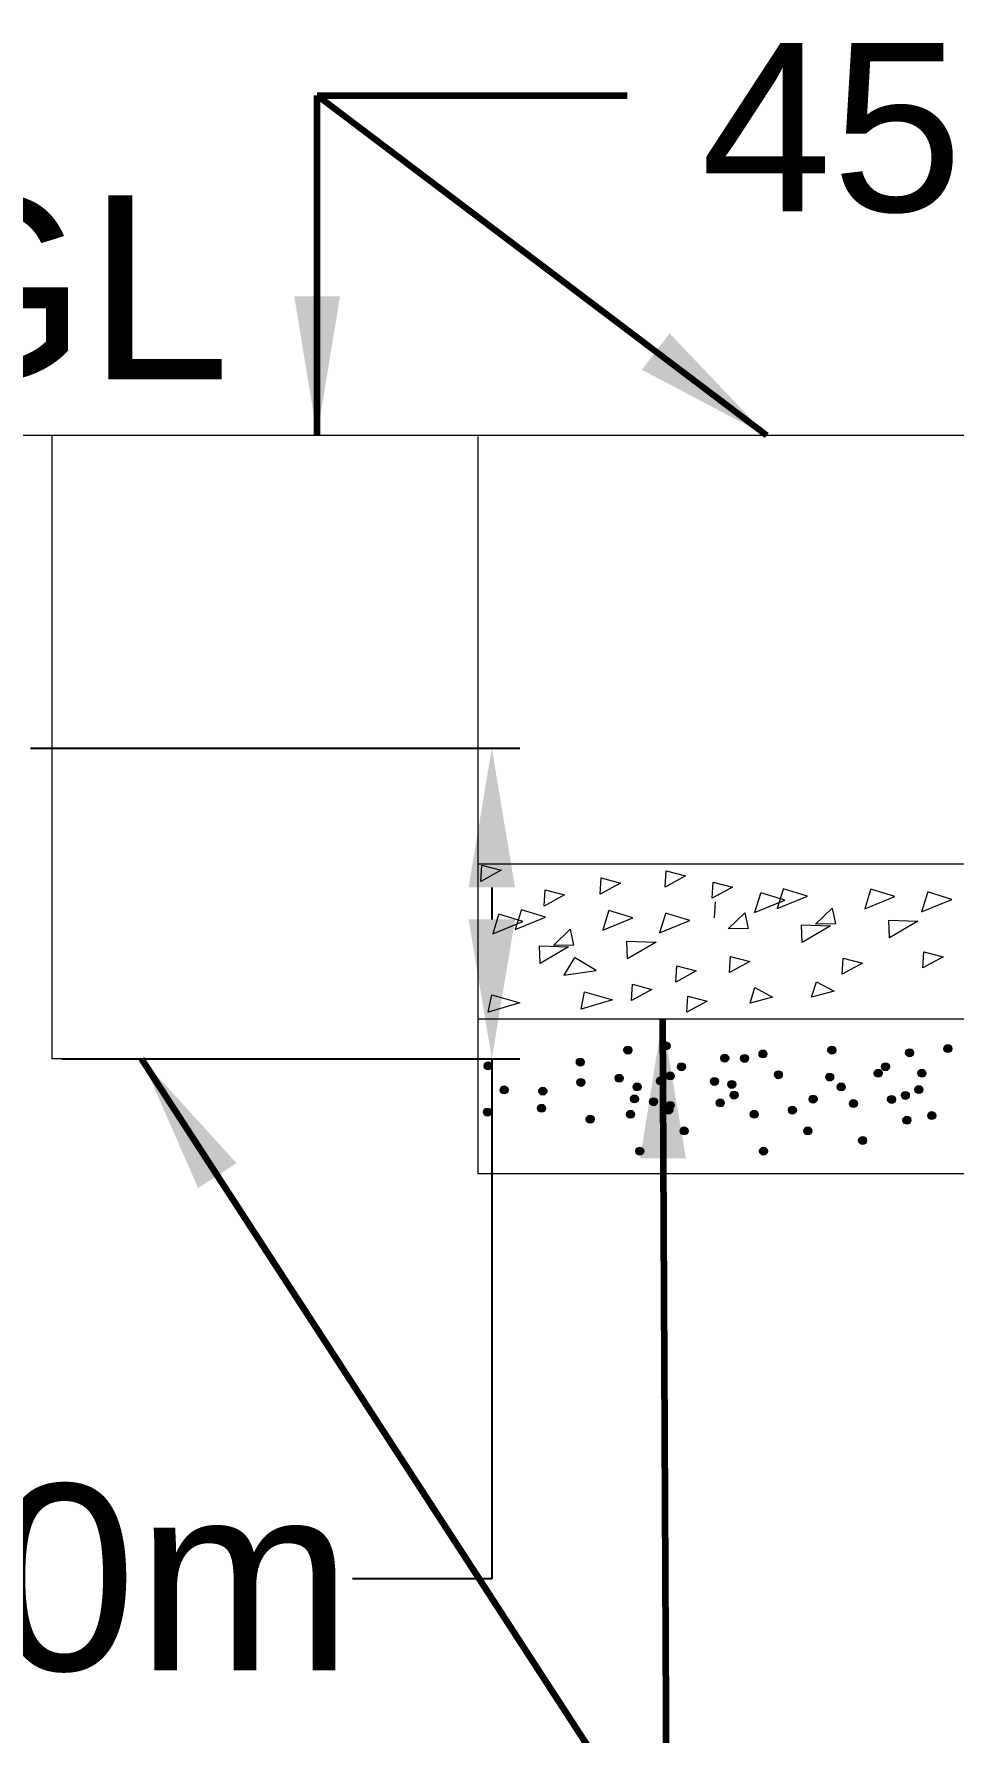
# Model space of a CAD drawing. Header units: inches. Extents: x -885 to 26362, y -28010 to 990.
# Drawn here: x 4082.31 to 4088.25, y -17540.11 to -17529.15 of the extents above; entities that cross this region are included whole.
import ezdxf

# ---------------------------------------------------------------- set-up
doc = ezdxf.new("R2010")
doc.units = ezdxf.units.IN
doc.header["$MEASUREMENT"] = 0
doc.header["$PDMODE"] = 3
doc.layers.add('LINE', color=7, linetype='Continuous')
doc.styles.add('Arial-200', font='arial.ttf')
doc.styles.get("Standard").update_dxf_attribs({"font": 'arial.ttf'})
doc.dimstyles.get("Standard").update_dxf_attribs({"dimtxt": 0.18, "dimasz": 0.18, "dimexe": 0.18, "dimexo": 0.0625, "dimgap": 0.09, "dimtad": 0, "dimtih": 1, "dimtoh": 1, "dimdec": 4, "dimzin": 0, "dimdsep": 46, "dimtxsty": 'Standard', "dimcen": 0.09, "dimadec": 0, "dimazin": 0, "dimtfac": 1, "dimtdec": 4, "dimtofl": 0, "dimtmove": 0, "dimatfit": 3, "dimfxl": 1, "dimtolj": 1, "dimtzin": 0, "dimarcsym": 0})

# ---------------------------------------------------------------- blocks, each defined once
blk = doc.blocks.new('*D206')
at = {"layer": 'Defpoints', "color": 0, "ltscale": 0.5, "transparency": 16777216}
for p in [(4082.224, -17533.759), (4085.266, -17533.759), (4082.424, -17535.765)]:
    blk.add_point(p, dxfattribs=at)
at = {"layer": 'LINE', "color": 7, "ltscale": 0.5, "transparency": 16777216}
for p, q in [((4082.286, -17533.759), (4085.446, -17533.759)), ((4085.266, -17534.659), (4085.266, -17534.865)), ((4082.487, -17535.765), (4085.446, -17535.765)), ((4085.266, -17535.765), (4085.266, -17539.124)), ((4085.266, -17539.124), (4084.366, -17539.124))]:
    blk.add_line(p, q, dxfattribs=at)
for points in [[(4085.116, -17534.659), (4085.416, -17534.659), (4085.266, -17533.759)], [(4085.116, -17534.865), (4085.416, -17534.865), (4085.266, -17535.765)]]:
    blk.add_solid(points, dxfattribs=at)
at = {"layer": 'LINE', "color": 7, "lineweight": 20, "ltscale": 0.5, "transparency": 16777216, "insert": (4082.036, -17539.124), "char_height": 1.2, "attachment_point": 5}
blk.add_mtext('\\A1;0.30m', dxfattribs=at)
blk = doc.blocks.new('*D174')
at = {"layer": 'Defpoints', "color": 0, "ltscale": 0.5, "transparency": 16777216}
for p in [(4082.224, -17533.759), (4085.266, -17533.759), (4082.424, -17535.765)]:
    blk.add_point(p, dxfattribs=at)
at = {"layer": 'LINE', "color": 7, "ltscale": 0.5, "transparency": 16777216}
for p, q in [((4082.286, -17533.759), (4085.446, -17533.759)), ((4085.266, -17534.659), (4085.266, -17534.865)), ((4082.487, -17535.765), (4085.446, -17535.765)), ((4085.266, -17535.765), (4085.266, -17539.124)), ((4085.266, -17539.124), (4084.366, -17539.124))]:
    blk.add_line(p, q, dxfattribs=at)
for points in [[(4085.116, -17534.659), (4085.416, -17534.659), (4085.266, -17533.759)], [(4085.116, -17534.865), (4085.416, -17534.865), (4085.266, -17535.765)]]:
    blk.add_solid(points, dxfattribs=at)
at = {"layer": 'LINE', "color": 7, "lineweight": 20, "ltscale": 0.5, "transparency": 16777216, "insert": (4082.036, -17539.124), "char_height": 1.2, "attachment_point": 5}
blk.add_mtext('\\A1;0.30m', dxfattribs=at)

msp = doc.modelspace()

# ---------------------------------------------------------------- hatches: boundary and pattern name
at = {"layer": 'LINE', "lineweight": 20, "ltscale": 0.5}
for points in [[(4085.863683, -17535.78727, -1), (4085.812239, -17535.78727, -1)], [(4085.863683, -17535.78727, -1), (4085.812239, -17535.78727, -1)], [(4086.170891, -17535.709615, -1), (4086.119446, -17535.709615, -1)], [(4086.170891, -17535.709615, -1), (4086.119446, -17535.709615, -1)], [(4086.417586, -17535.682715, -1), (4086.366142, -17535.682715, -1)], [(4086.417586, -17535.682715, -1), (4086.366142, -17535.682715, -1)], [(4086.797346, -17535.761451, -1), (4086.745902, -17535.761451, -1)], [(4086.797346, -17535.761451, -1), (4086.745902, -17535.761451, -1)], [(4086.923581, -17535.753508, -1), (4086.875835, -17535.772662, -1)], [(4086.923581, -17535.753508, -1), (4086.875835, -17535.772662, -1)], [(4087.044042, -17535.73455, -1), (4086.992598, -17535.73455, -1)], [(4087.044042, -17535.73455, -1), (4086.992598, -17535.73455, -1)], [(4087.489713, -17535.709615, -1), (4087.438268, -17535.709615, -1)], [(4087.489713, -17535.709615, -1), (4087.438268, -17535.709615, -1)], [(4087.991677, -17535.726894, -1), (4087.940233, -17535.726894, -1)], [(4087.991677, -17535.726894, -1), (4087.940233, -17535.726894, -1)], [(4088.238373, -17535.699993, -1), (4088.186929, -17535.699993, -1)], [(4088.238373, -17535.699993, -1), (4088.186929, -17535.699993, -1)], [(4085.267334, -17535.811076, -1), (4085.215889, -17535.811076, -1)], [(4085.267334, -17535.811076, -1), (4085.215889, -17535.811076, -1)], [(4086.114491, -17535.890861, -1), (4086.063047, -17535.890861, -1)], [(4086.114491, -17535.890861, -1), (4086.063047, -17535.890861, -1)], [(4086.444419, -17535.876227, -1), (4086.392974, -17535.876227, -1)], [(4086.444419, -17535.876227, -1), (4086.392974, -17535.876227, -1)], [(4086.516775, -17535.816765, -1), (4086.46533, -17535.816765, -1)], [(4086.516775, -17535.816765, -1), (4086.46533, -17535.816765, -1)], [(4087.143231, -17535.868601, -1), (4087.091786, -17535.868601, -1)], [(4087.143231, -17535.868601, -1), (4087.091786, -17535.868601, -1)], [(4087.474939, -17535.883247, -1), (4087.423495, -17535.883247, -1)], [(4087.474939, -17535.883247, -1), (4087.423495, -17535.883247, -1)], [(4087.788801, -17535.858703, -1), (4087.737356, -17535.858703, -1)], [(4087.788801, -17535.858703, -1), (4087.737356, -17535.858703, -1)], [(4087.835597, -17535.816765, -1), (4087.784152, -17535.816765, -1)], [(4087.835597, -17535.816765, -1), (4087.784152, -17535.816765, -1)], [(4088.071289, -17535.85944, -1), (4088.019844, -17535.85944, -1)], [(4088.071289, -17535.85944, -1), (4088.019844, -17535.85944, -1)], [(4085.370909, -17535.96659, -1), (4085.319465, -17535.96659, -1)], [(4085.370909, -17535.96659, -1), (4085.319465, -17535.96659, -1)], [(4085.621374, -17535.974675, -1), (4085.56993, -17535.974675, -1)], [(4085.621374, -17535.974675, -1), (4085.56993, -17535.974675, -1)], [(4085.867795, -17535.917762, -1), (4085.816351, -17535.917762, -1)], [(4085.867795, -17535.917762, -1), (4085.816351, -17535.917762, -1)], [(4086.230518, -17535.947728, -1), (4086.179073, -17535.947728, -1)], [(4086.230518, -17535.947728, -1), (4086.179073, -17535.947728, -1)], [(4086.381023, -17535.908856, -1), (4086.329578, -17535.908856, -1)], [(4086.381023, -17535.908856, -1), (4086.329578, -17535.908856, -1)], [(4086.730676, -17535.911951, -1), (4086.679232, -17535.911951, -1)], [(4086.730676, -17535.911951, -1), (4086.679232, -17535.911951, -1)], [(4086.842814, -17535.930873, -1), (4086.79137, -17535.930873, -1)], [(4086.842814, -17535.930873, -1), (4086.79137, -17535.930873, -1)], [(4086.856973, -17535.999564, -1), (4086.805529, -17535.999564, -1)], [(4086.856973, -17535.999564, -1), (4086.805529, -17535.999564, -1)], [(4087.549339, -17535.947728, -1), (4087.497895, -17535.947728, -1)], [(4087.549339, -17535.947728, -1), (4087.497895, -17535.947728, -1)], [(4087.963944, -17536.002313, -1), (4087.912499, -17536.002313, -1)], [(4087.963944, -17536.002313, -1), (4087.912499, -17536.002313, -1)], [(4088.051304, -17535.965007, -1), (4087.99986, -17535.965007, -1)], [(4088.051304, -17535.965007, -1), (4087.99986, -17535.965007, -1)], [(4085.263565, -17536.109463, -1), (4085.21212, -17536.109463, -1)], [(4085.263565, -17536.109463, -1), (4085.21212, -17536.109463, -1)], [(4085.613218, -17536.084912, -1), (4085.561774, -17536.084912, -1)], [(4085.613218, -17536.084912, -1), (4085.561774, -17536.084912, -1)], [(4086.21368, -17536.024912, -1), (4086.162235, -17536.024912, -1)], [(4086.21368, -17536.024912, -1), (4086.162235, -17536.024912, -1)], [(4086.337091, -17536.042913, -1), (4086.285646, -17536.042913, -1)], [(4086.337091, -17536.042913, -1), (4086.285646, -17536.042913, -1)], [(4086.434895, -17536.097399, -1), (4086.383451, -17536.097399, -1)], [(4086.434895, -17536.097399, -1), (4086.383451, -17536.097399, -1)], [(4086.444435, -17536.066727, -1), (4086.392991, -17536.066727, -1)], [(4086.444435, -17536.066727, -1), (4086.392991, -17536.066727, -1)], [(4086.766228, -17536.041466, -1), (4086.718482, -17536.06062, -1)], [(4086.766228, -17536.041466, -1), (4086.718482, -17536.06062, -1)], [(4087.234444, -17536.097399, -1), (4087.182999, -17536.097399, -1)], [(4087.234444, -17536.097399, -1), (4087.182999, -17536.097399, -1)], [(4087.367595, -17536.02612, -1), (4087.31615, -17536.02612, -1)], [(4087.367595, -17536.02612, -1), (4087.31615, -17536.02612, -1)], [(4087.628185, -17536.055186, -1), (4087.576741, -17536.055186, -1)], [(4087.628185, -17536.055186, -1), (4087.576741, -17536.055186, -1)], [(4087.874881, -17536.028285, -1), (4087.823437, -17536.028285, -1)], [(4087.874881, -17536.028285, -1), (4087.823437, -17536.028285, -1)], [(4085.927422, -17536.155875, -1), (4085.875978, -17536.155875, -1)], [(4085.927422, -17536.155875, -1), (4085.875978, -17536.155875, -1)], [(4086.1882, -17536.124299, -1), (4086.136755, -17536.124299, -1)], [(4086.1882, -17536.124299, -1), (4086.136755, -17536.124299, -1)], [(4086.987748, -17536.124299, -1), (4086.936303, -17536.124299, -1)], [(4086.987748, -17536.124299, -1), (4086.936303, -17536.124299, -1)], [(4087.97407, -17536.162335, -1), (4087.922625, -17536.162335, -1)], [(4087.97407, -17536.162335, -1), (4087.922625, -17536.162335, -1)], [(4088.134685, -17536.132539, -1), (4088.08324, -17536.132539, -1)], [(4088.134685, -17536.132539, -1), (4088.08324, -17536.132539, -1)], [(4086.534084, -17536.231449, -1), (4086.482639, -17536.231449, -1)], [(4086.534084, -17536.231449, -1), (4086.482639, -17536.231449, -1)], [(4087.333632, -17536.231449, -1), (4087.282187, -17536.231449, -1)], [(4087.333632, -17536.231449, -1), (4087.282187, -17536.231449, -1)], [(4087.687812, -17536.293298, -1), (4087.636368, -17536.293298, -1)], [(4087.687812, -17536.293298, -1), (4087.636368, -17536.293298, -1)], [(4086.247826, -17536.362412, -1), (4086.196382, -17536.362412, -1)], [(4086.247826, -17536.362412, -1), (4086.196382, -17536.362412, -1)], [(4087.047375, -17536.362412, -1), (4086.99593, -17536.362412, -1)], [(4087.047375, -17536.362412, -1), (4086.99593, -17536.362412, -1)]]:
    msp.add_hatch(color=7, dxfattribs=at).paths.add_polyline_path(points)

# ---------------------------------------------------------------- linework, layer by layer
at = {"linetype": 'ByBlock', "lineweight": 20, "ltscale": 0.5}
msp.add_line((4082.424265, -17531.739985), (4067.009113, -17531.739985), dxfattribs=at)
at = {"layer": 'LINE', "color": 7, "lineweight": 20, "ltscale": 0.5}
for p, q in [((4093.008626, -17531.739985), (4077.731342, -17531.739985)), ((4093.008626, -17531.739985), (4077.731342, -17531.739985)), ((4082.424265, -17535.765179), (4082.424265, -17531.739985)), ((4082.424265, -17535.765179), (4082.424265, -17531.739985)), ((4085.176832, -17534.514923), (4085.176832, -17531.746085)), ((4085.176832, -17534.514923), (4085.176832, -17531.746085)), ((4085.176832, -17534.521023), (4085.176832, -17531.752185)), ((4085.176832, -17536.508824), (4085.176832, -17531.752185)), ((4085.176832, -17534.521023), (4085.176832, -17531.752185)), ((4085.176832, -17536.508824), (4085.176832, -17531.752185)), ((4092.909953, -17534.508824), (4085.176832, -17534.508824)), ((4092.909953, -17534.508824), (4085.176832, -17534.508824)), ((4085.195746, -17534.619772), (4085.202014, -17534.515522)), ((4085.195746, -17534.619772), (4085.202014, -17534.515522)), ((4085.327177, -17534.548035), (4085.195746, -17534.619772)), ((4085.327177, -17534.548035), (4085.195746, -17534.619772)), ((4085.202014, -17534.515522), (4085.327177, -17534.548035)), ((4085.202014, -17534.515522), (4085.327177, -17534.548035)), ((4086.385552, -17534.656241), (4086.39182, -17534.551991)), ((4086.385552, -17534.656241), (4086.39182, -17534.551991)), ((4086.39182, -17534.551991), (4086.516983, -17534.584504)), ((4086.39182, -17534.551991), (4086.516983, -17534.584504)), ((4085.965607, -17534.701835), (4085.971875, -17534.597585)), ((4085.965607, -17534.701835), (4085.971875, -17534.597585)), ((4086.097038, -17534.630098), (4085.965607, -17534.701835)), ((4086.097038, -17534.630098), (4085.965607, -17534.701835)), ((4085.971875, -17534.597585), (4086.097038, -17534.630098)), ((4085.971875, -17534.597585), (4086.097038, -17534.630098)), ((4086.516983, -17534.584504), (4086.385552, -17534.656241)), ((4086.516983, -17534.584504), (4086.385552, -17534.656241)), ((4086.689901, -17534.727998), (4086.69617, -17534.623748)), ((4086.689901, -17534.727998), (4086.69617, -17534.623748)), ((4086.821332, -17534.656261), (4086.689901, -17534.727998)), ((4086.821332, -17534.656261), (4086.689901, -17534.727998)), ((4086.69617, -17534.623748), (4086.821332, -17534.656261)), ((4086.69617, -17534.623748), (4086.821332, -17534.656261)), ((4087.306487, -17534.714789), (4087.149623, -17534.666811)), ((4087.306487, -17534.714789), (4087.149623, -17534.666811)), ((4085.605271, -17534.779119), (4085.61154, -17534.674869)), ((4085.605271, -17534.779119), (4085.61154, -17534.674869)), ((4085.736702, -17534.707382), (4085.605271, -17534.779119)), ((4085.736702, -17534.707382), (4085.605271, -17534.779119)), ((4085.61154, -17534.674869), (4085.736702, -17534.707382)), ((4085.61154, -17534.674869), (4085.736702, -17534.707382)), ((4086.705993, -17534.85588), (4086.712261, -17534.75163)), ((4086.705993, -17534.85588), (4086.712261, -17534.75163)), ((4087.001948, -17534.698486), (4086.964484, -17534.820976)), ((4087.001948, -17534.698486), (4086.964484, -17534.820976)), ((4086.964484, -17534.820976), (4087.160227, -17534.74184)), ((4086.964484, -17534.820976), (4087.160227, -17534.74184)), ((4087.160227, -17534.74184), (4087.003362, -17534.693862)), ((4087.160227, -17534.74184), (4087.003362, -17534.693862)), ((4087.148208, -17534.671435), (4087.110744, -17534.793926)), ((4087.148208, -17534.671435), (4087.110744, -17534.793926)), ((4087.110744, -17534.793926), (4087.306487, -17534.714789)), ((4087.110744, -17534.793926), (4087.306487, -17534.714789)), ((4087.712843, -17534.674712), (4087.675379, -17534.797202)), ((4087.712843, -17534.674712), (4087.675379, -17534.797202)), ((4087.675379, -17534.797202), (4087.871122, -17534.718066)), ((4087.675379, -17534.797202), (4087.871122, -17534.718066)), ((4087.871122, -17534.718066), (4087.714257, -17534.670088)), ((4087.871122, -17534.718066), (4087.714257, -17534.670088)), ((4088.080803, -17534.692706), (4088.043339, -17534.815197)), ((4088.080803, -17534.692706), (4088.043339, -17534.815197)), ((4088.043339, -17534.815197), (4088.239082, -17534.73606)), ((4088.043339, -17534.815197), (4088.239082, -17534.73606)), ((4088.239082, -17534.73606), (4088.082217, -17534.688083)), ((4088.239082, -17534.73606), (4088.082217, -17534.688083)), ((4085.309096, -17534.835187), (4085.271632, -17534.957678)), ((4085.309096, -17534.835187), (4085.271632, -17534.957678)), ((4085.271632, -17534.957678), (4085.467375, -17534.878541)), ((4085.271632, -17534.957678), (4085.467375, -17534.878541)), ((4085.467375, -17534.878541), (4085.310511, -17534.830564)), ((4085.467375, -17534.878541), (4085.310511, -17534.830564)), ((4085.455357, -17534.808137), (4085.417893, -17534.930627)), ((4085.455357, -17534.808137), (4085.417893, -17534.930627)), ((4085.417893, -17534.930627), (4085.613636, -17534.851491)), ((4085.417893, -17534.930627), (4085.613636, -17534.851491)), ((4085.613636, -17534.851491), (4085.456771, -17534.803513)), ((4085.613636, -17534.851491), (4085.456771, -17534.803513)), ((4086.019992, -17534.811413), (4085.982528, -17534.933904)), ((4086.019992, -17534.811413), (4085.982528, -17534.933904)), ((4085.982528, -17534.933904), (4086.178271, -17534.854767)), ((4085.982528, -17534.933904), (4086.178271, -17534.854767)), ((4086.178271, -17534.854767), (4086.021406, -17534.806789)), ((4086.178271, -17534.854767), (4086.021406, -17534.806789)), ((4086.387951, -17534.829408), (4086.350487, -17534.951899)), ((4086.387951, -17534.829408), (4086.350487, -17534.951899)), ((4086.350487, -17534.951899), (4086.54623, -17534.872762)), ((4086.350487, -17534.951899), (4086.54623, -17534.872762)), ((4086.54623, -17534.872762), (4086.389366, -17534.824784)), ((4086.54623, -17534.872762), (4086.389366, -17534.824784)), ((4086.793115, -17534.927021), (4086.900425, -17534.822595)), ((4086.793115, -17534.927021), (4086.900425, -17534.822595)), ((4086.900425, -17534.822595), (4086.92241, -17534.924693)), ((4086.900425, -17534.822595), (4086.92241, -17534.924693)), ((4087.357749, -17534.896821), (4087.46506, -17534.792396)), ((4087.357749, -17534.896821), (4087.46506, -17534.792396)), ((4087.46506, -17534.792396), (4087.487045, -17534.894494)), ((4087.46506, -17534.792396), (4087.487045, -17534.894494)), ((4087.831319, -17534.869253), (4088.019815, -17534.876283)), ((4087.836178, -17534.983807), (4087.831319, -17534.869253)), ((4087.831319, -17534.869253), (4088.019815, -17534.876283)), ((4087.836178, -17534.983807), (4087.831319, -17534.869253)), ((4088.019815, -17534.876283), (4087.836178, -17534.983807)), ((4088.019815, -17534.876283), (4087.836178, -17534.983807)), ((4085.664898, -17535.033523), (4085.772208, -17534.929097)), ((4085.664898, -17535.033523), (4085.772208, -17534.929097)), ((4085.772208, -17534.929097), (4085.794194, -17535.031195)), ((4085.772208, -17534.929097), (4085.794194, -17535.031195)), ((4086.92241, -17534.924693), (4086.793115, -17534.927021)), ((4086.92241, -17534.924693), (4086.793115, -17534.927021)), ((4087.271544, -17535.014007), (4087.266684, -17534.899453)), ((4087.266684, -17534.899453), (4087.45518, -17534.906483)), ((4087.271544, -17535.014007), (4087.266684, -17534.899453)), ((4087.266684, -17534.899453), (4087.45518, -17534.906483)), ((4087.45518, -17534.906483), (4087.271544, -17535.014007)), ((4087.45518, -17534.906483), (4087.271544, -17535.014007)), ((4087.487045, -17534.894494), (4087.357749, -17534.896821)), ((4087.487045, -17534.894494), (4087.357749, -17534.896821)), ((4085.573833, -17535.036154), (4085.762328, -17535.043184)), ((4085.578692, -17535.150708), (4085.573833, -17535.036154)), ((4085.573833, -17535.036154), (4085.762328, -17535.043184)), ((4085.578692, -17535.150708), (4085.573833, -17535.036154)), ((4085.762328, -17535.043184), (4085.578692, -17535.150708)), ((4085.762328, -17535.043184), (4085.578692, -17535.150708)), ((4085.794194, -17535.031195), (4085.664898, -17535.033523)), ((4085.794194, -17535.031195), (4085.664898, -17535.033523)), ((4086.138468, -17535.005955), (4086.326963, -17535.012985)), ((4086.143327, -17535.120508), (4086.138468, -17535.005955)), ((4086.138468, -17535.005955), (4086.326963, -17535.012985)), ((4086.143327, -17535.120508), (4086.138468, -17535.005955)), ((4086.326963, -17535.012985), (4086.143327, -17535.120508)), ((4086.326963, -17535.012985), (4086.143327, -17535.120508)), ((4086.802568, -17535.208537), (4086.808836, -17535.104287)), ((4086.802568, -17535.208537), (4086.808836, -17535.104287)), ((4086.808836, -17535.104287), (4086.933998, -17535.1368)), ((4086.808836, -17535.104287), (4086.933998, -17535.1368)), ((4088.052138, -17535.177864), (4088.058406, -17535.073614)), ((4088.052138, -17535.177864), (4088.058406, -17535.073614)), ((4088.058406, -17535.073614), (4088.183569, -17535.106127)), ((4088.058406, -17535.073614), (4088.183569, -17535.106127)), ((4085.797136, -17535.116076), (4085.731437, -17535.226036)), ((4085.797136, -17535.116076), (4085.731437, -17535.226036)), ((4085.731437, -17535.226036), (4085.940433, -17535.196061)), ((4085.731437, -17535.226036), (4085.940433, -17535.196061)), ((4085.940433, -17535.196061), (4085.799615, -17535.111925)), ((4085.940433, -17535.196061), (4085.799615, -17535.111925)), ((4086.455388, -17535.269882), (4086.461657, -17535.165633)), ((4086.455388, -17535.269882), (4086.461657, -17535.165633)), ((4086.586819, -17535.198146), (4086.455388, -17535.269882)), ((4086.586819, -17535.198146), (4086.455388, -17535.269882)), ((4086.461657, -17535.165633), (4086.586819, -17535.198146)), ((4086.461657, -17535.165633), (4086.586819, -17535.198146)), ((4086.933998, -17535.1368), (4086.802568, -17535.208537)), ((4086.933998, -17535.1368), (4086.802568, -17535.208537)), ((4087.529777, -17535.218762), (4087.536045, -17535.114512)), ((4087.529777, -17535.218762), (4087.536045, -17535.114512)), ((4087.661207, -17535.147025), (4087.529777, -17535.218762)), ((4087.661207, -17535.147025), (4087.529777, -17535.218762)), ((4087.536045, -17535.114512), (4087.661207, -17535.147025)), ((4087.536045, -17535.114512), (4087.661207, -17535.147025)), ((4088.183569, -17535.106127), (4088.052138, -17535.177864)), ((4088.183569, -17535.106127), (4088.052138, -17535.177864)), ((4086.169539, -17535.388809), (4086.175808, -17535.284559)), ((4086.169539, -17535.388809), (4086.175808, -17535.284559)), ((4086.30097, -17535.317072), (4086.169539, -17535.388809)), ((4086.30097, -17535.317072), (4086.169539, -17535.388809)), ((4086.175808, -17535.284559), (4086.30097, -17535.317072)), ((4086.175808, -17535.284559), (4086.30097, -17535.317072)), ((4086.934723, -17535.405432), (4086.965767, -17535.305714)), ((4086.934723, -17535.405432), (4086.965767, -17535.305714)), ((4086.965767, -17535.305714), (4087.079506, -17535.367245)), ((4086.965767, -17535.305714), (4087.079506, -17535.367245)), ((4087.332446, -17535.367346), (4087.363489, -17535.267628)), ((4087.332446, -17535.367346), (4087.363489, -17535.267628)), ((4087.363489, -17535.267628), (4087.477229, -17535.329159)), ((4087.363489, -17535.267628), (4087.477229, -17535.329159)), ((4085.242941, -17535.464807), (4085.265648, -17535.352421)), ((4085.242941, -17535.464807), (4085.265648, -17535.352421)), ((4085.446979, -17535.404372), (4085.242941, -17535.464807)), ((4085.446979, -17535.404372), (4085.242941, -17535.464807)), ((4085.265648, -17535.352421), (4085.446979, -17535.404372)), ((4085.265648, -17535.352421), (4085.446979, -17535.404372)), ((4085.842887, -17535.445709), (4085.865593, -17535.333323)), ((4085.842887, -17535.445709), (4085.865593, -17535.333323)), ((4086.046925, -17535.385275), (4085.842887, -17535.445709)), ((4086.046925, -17535.385275), (4085.842887, -17535.445709)), ((4085.865593, -17535.333323), (4086.046925, -17535.385275)), ((4085.865593, -17535.333323), (4086.046925, -17535.385275)), ((4086.525552, -17535.464817), (4086.531821, -17535.360567)), ((4086.525552, -17535.464817), (4086.531821, -17535.360567)), ((4086.656983, -17535.39308), (4086.525552, -17535.464817)), ((4086.656983, -17535.39308), (4086.525552, -17535.464817)), ((4086.531821, -17535.360567), (4086.656983, -17535.39308)), ((4086.531821, -17535.360567), (4086.656983, -17535.39308)), ((4087.079506, -17535.367245), (4086.934723, -17535.405432)), ((4087.079506, -17535.367245), (4086.934723, -17535.405432)), ((4087.477229, -17535.329159), (4087.332446, -17535.367346)), ((4087.477229, -17535.329159), (4087.332446, -17535.367346)), ((4100.906782, -17535.508824), (4085.176832, -17535.508824)), ((4100.906782, -17535.508824), (4085.176832, -17535.508824)), ((4085.171559, -17535.765179), (4082.424265, -17535.765179)), ((4085.171559, -17535.765179), (4082.424265, -17535.765179)), ((4100.714199, -17536.508824), (4085.176832, -17536.508824)), ((4100.714199, -17536.508824), (4085.176832, -17536.508824))]:
    msp.add_line(p, q, dxfattribs=at)
for centre in [(4085.837961, -17535.78727), (4085.837961, -17535.78727), (4086.145168, -17535.709615), (4086.145168, -17535.709615), (4086.391864, -17535.682715), (4086.391864, -17535.682715), (4086.771624, -17535.761451), (4086.771624, -17535.761451), (4086.899708, -17535.763085), (4086.899708, -17535.763085), (4087.01832, -17535.73455), (4087.01832, -17535.73455), (4087.46399, -17535.709615), (4087.46399, -17535.709615), (4087.965955, -17535.726894), (4087.965955, -17535.726894), (4088.212651, -17535.699993), (4088.212651, -17535.699993), (4085.241612, -17535.811076), (4085.241612, -17535.811076), (4086.088769, -17535.890861), (4086.088769, -17535.890861), (4086.418697, -17535.876227), (4086.418697, -17535.876227), (4086.491053, -17535.816765), (4086.491053, -17535.816765), (4087.117508, -17535.868601), (4087.117508, -17535.868601), (4087.449217, -17535.883247), (4087.449217, -17535.883247), (4087.763078, -17535.858703), (4087.763078, -17535.858703), (4087.809875, -17535.816765), (4087.809875, -17535.816765), (4088.045566, -17535.85944), (4088.045566, -17535.85944), (4085.345187, -17535.96659), (4085.345187, -17535.96659), (4085.595652, -17535.974675), (4085.595652, -17535.974675), (4085.842073, -17535.917762), (4085.842073, -17535.917762), (4086.204795, -17535.947728), (4086.204795, -17535.947728), (4086.3553, -17535.908856), (4086.3553, -17535.908856), (4086.704954, -17535.911951), (4086.704954, -17535.911951), (4086.817092, -17535.930873), (4086.817092, -17535.930873), (4086.831251, -17535.999564), (4086.831251, -17535.999564), (4087.523617, -17535.947728), (4087.523617, -17535.947728), (4087.938222, -17536.002313), (4087.938222, -17536.002313), (4088.025582, -17535.965007), (4088.025582, -17535.965007), (4085.237842, -17536.109463), (4085.237842, -17536.109463), (4085.587496, -17536.084912), (4085.587496, -17536.084912), (4086.187957, -17536.024912), (4086.187957, -17536.024912), (4086.311368, -17536.042913), (4086.311368, -17536.042913), (4086.409173, -17536.097399), (4086.409173, -17536.097399), (4086.418713, -17536.066727), (4086.418713, -17536.066727), (4086.742355, -17536.051043), (4086.742355, -17536.051043), (4087.208721, -17536.097399), (4087.208721, -17536.097399), (4087.341873, -17536.02612), (4087.341873, -17536.02612), (4087.602463, -17536.055186), (4087.602463, -17536.055186), (4087.849159, -17536.028285), (4087.849159, -17536.028285), (4085.9017, -17536.155875), (4085.9017, -17536.155875), (4086.162477, -17536.124299), (4086.162477, -17536.124299), (4086.962026, -17536.124299), (4086.962026, -17536.124299), (4087.948347, -17536.162335), (4087.948347, -17536.162335), (4088.108962, -17536.132539), (4088.108962, -17536.132539), (4086.508361, -17536.231449), (4086.508361, -17536.231449), (4087.30791, -17536.231449), (4087.30791, -17536.231449), (4087.66209, -17536.293298), (4087.66209, -17536.293298), (4086.222104, -17536.362412), (4086.222104, -17536.362412), (4087.021652, -17536.362412), (4087.021652, -17536.362412)]:
    msp.add_circle(centre, 0.025722, dxfattribs=at)

# ---------------------------------------------------------------- texts
at = {"layer": 'LINE', "color": 7, "lineweight": 20, "ltscale": 0.5, "insert": (4086.617799, -17529.203235), "char_height": 1.08842386, "width": 26.02178806, "attachment_point": 1}
msp.add_mtext('450x450x300 C.C Block', dxfattribs=at)
at = {"layer": 'LINE', "color": 7, "lineweight": 20, "ltscale": 0.5, "insert": (4080.123481, -17530.188483), "char_height": 1.18856293, "width": 26.02178806, "attachment_point": 1, "style": 'Arial-200'}
msp.add_mtext('{\\fMS Shell Dlg|b0|i0|c0|p32;\\H0.2931x; }EGL', dxfattribs=at)

# ---------------------------------------------------------------- dimensions: what is measured, and where the dimension line sits
at = {"layer": 'LINE', "color": 7, "lineweight": 20, "ltscale": 0.5}
for picture in ['*D206', '*D174']:
    dim = msp.add_linear_dim(base=(4085.266389, -17533.758922), p1=(4082.424265, -17535.765179), p2=(4082.223591, -17533.758922), angle=90, text='0.30m', dimstyle='Standard', override={"dimtxt": 1.2, "dimasz": 0.9, "dimclrd": 7, "dimclre": 7, "dimclrt": 7, "dimlwd": 65535, "dimlwe": 65535}, dxfattribs=at)
    dim.commit()
    dim.dimension.update_dxf_attribs({"geometry": picture, "text_midpoint": (4082.035597, -17539.12415), "dimtype": 160})

# ---------------------------------------------------------------- leaders
for points in [[(4084.13732, -17531.739985), (4084.13732, -17529.54176), (4086.139955, -17529.54176)], [(4084.13732, -17531.739985), (4084.13732, -17529.54176), (4086.139955, -17529.54176)], [(4087.04302, -17531.739985), (4084.13732, -17529.54176)], [(4087.04302, -17531.739985), (4084.13732, -17529.54176)], [(4086.367944, -17535.508824), (4086.396221, -17540.988054), (4086.852459, -17540.988054)], [(4086.367944, -17535.508824), (4086.396221, -17540.988054), (4086.852459, -17540.988054)], [(4083.001761, -17535.765179), (4086.396221, -17540.988054)], [(4083.001761, -17535.765179), (4086.396221, -17540.988054)]]:
    msp.add_leader(points, dimstyle='Standard', override={"dimtxt": 1.2, "dimasz": 0.9, "dimclrd": 7, "dimclre": 7, "dimclrt": 7, "dimlwd": 65535, "dimlwe": 65535}, dxfattribs=at)

doc.saveas('drawing.dxf')
